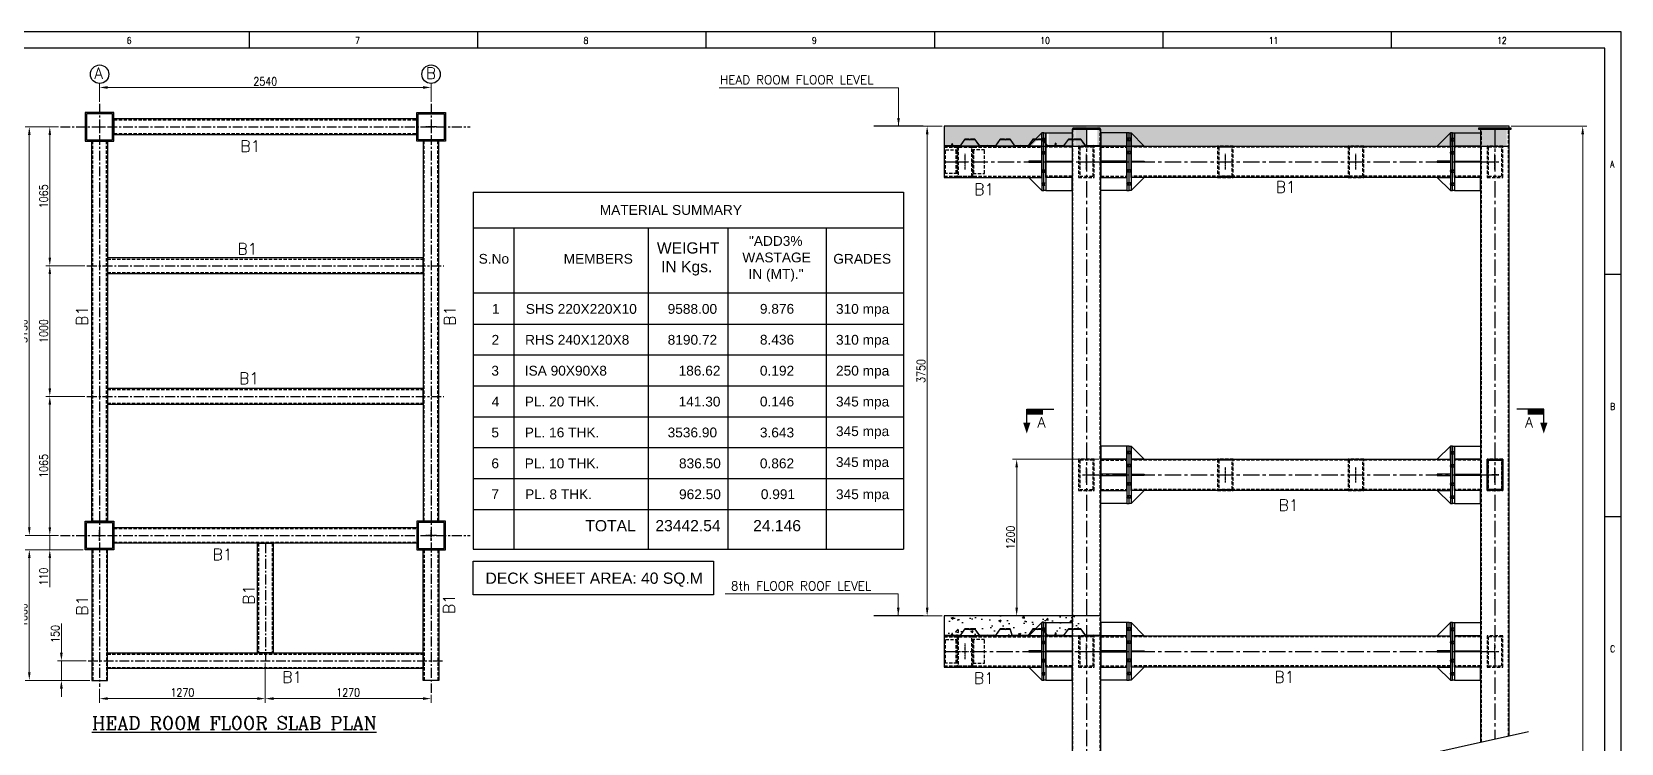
# Model space of a CAD drawing. Header units: millimetres. Extents: x 39911 to 73811, y -17730 to 21321.
# Drawn here: x 48758 to 60936, y -97 to 5351 of the extents above; entities that cross this region are included whole.
import ezdxf
from ezdxf.enums import TextEntityAlignment as Align

# ---------------------------------------------------------------- set-up
doc = ezdxf.new("R2010")
doc.units = ezdxf.units.MM
doc.linetypes.add('CENTER', pattern=[2, 1.25, -0.25, 0.25, -0.25])
doc.linetypes.add('HIDDEN', pattern=[0.375, 0.25, -0.125])
for name, color, linetype in [('BLUE', 5, 'Continuous'), ('CENTER.', 1, 'CENTER'), ('COL.', 6, 'Continuous'), ('DIM', 170, 'Continuous'), ('GT', 6, 'Continuous'), ('HIDDEN.', 161, 'HIDDEN'), ('text', 4, 'Continuous')]:
    doc.layers.add(name, color=color, linetype=linetype)
doc.styles.add('ROMANS', font='ROMANS.shx', dxfattribs={"width": 0.85})
doc.styles.add('ROMANT', font='romanc.shx')
doc.styles.add('RS', font='romans.shx')
doc.styles.get("Standard").update_dxf_attribs({"font": 'arial.ttf'})
doc.dimstyles.new('ISO-25', dxfattribs={"dimscale": 25, "dimtxt": 2.5, "dimasz": 2.5, "dimexe": 1.25, "dimexo": 0.625, "dimtad": 1, "dimdec": 0, "dimtxsty": 'ROMANS', "dimcen": 2.5, "dimclrd": 3, "dimclre": 3, "dimclrt": 256, "dimadec": 0, "dimazin": 0, "dimtfac": 1, "dimtdec": 0, "dimtmove": 0, "dimatfit": 3, "dimfxl": 1, "dimlwd": 5, "dimlwe": 5, "dimarcsym": 0})

# ---------------------------------------------------------------- blocks, each defined once
blk = doc.blocks.new('A1 SHEET')
at = {"color": 4}
for p, q in [((-420.5, 594), (-420.5, 589)), ((-350.5, 594), (-350.5, 589)), ((-280.5, 594), (-280.5, 589)), ((-210.5, 594), (-210.5, 589)), ((-140.5, 594), (-140.5, 589)), ((-70.5, 594), (-70.5, 589)), ((-5, 519.75), (0, 519.75)), ((-5, 445.5), (0, 445.5))]:
    blk.add_line(p, q, dxfattribs=at)
for points in [[(-841, 0), (0, 0), (0, 594), (-841, 594)], [(-836, 5), (-5, 5), (-5, 589), (-836, 589)]]:
    blk.add_lwpolyline(points, close=True, dxfattribs=at)
at = {"layer": 'text', "color": 6, "style": 'ROMANS', "width": 0.85}
for s, p in [('6', (-458.02, 590.34, -0.39)), ('7', (-388.02, 590.34, -0.39)), ('8', (-318.02, 590.34, -0.39)), ('9', (-248.02, 590.34, -0.39)), ('10', (-178.02, 590.34, -0.39)), ('11', (-108.02, 590.34, -0.39)), ('12', (-38.02, 590.34, -0.39)), ('A', (-3.4, 552.46)), ('B', (-3.4, 478.21)), ('C', (-3.4, 403.96))]:
    blk.add_text(s, height=2, dxfattribs=at).set_placement(p)
blk = doc.blocks.new('*D40')
at = {"color": 3, "lineweight": 5, "transparency": 16777216}
for p, q in [((49277, 4815), (49277, 4956)), ((49340, 4925), (51755, 4925)), ((51817, 4815), (51817, 4956))]:
    blk.add_line(p, q, dxfattribs=at)
at = {"color": 3, "transparency": 16777216}
for points in [[(49340, 4935), (49340, 4914), (49277, 4925)], [(51755, 4935), (51755, 4914), (51817, 4925)]]:
    blk.add_solid(points, dxfattribs=at)
at = {"layer": 'Defpoints', "color": 0, "transparency": 16777216}
for p in [(51817, 4925), (49277, 4799), (51817, 4799)]:
    blk.add_point(p, dxfattribs=at)
at = {"lineweight": -3, "transparency": 16777216, "insert": (50547, 4971), "char_height": 62.5, "attachment_point": 5, "style": 'ROMANS'}
blk.add_mtext('2540', dxfattribs=at)
blk = doc.blocks.new('*D38')
at = {"color": 3, "lineweight": 5, "transparency": 16777216}
for p, q in [((48962, 4624), (48708, 4624)), ((48739, 4561), (48739, 1556)), ((48962, 1494), (48708, 1494))]:
    blk.add_line(p, q, dxfattribs=at)
at = {"color": 3, "transparency": 16777216}
for points in [[(48729, 4561), (48749, 4561), (48739, 4624)], [(48729, 1556), (48749, 1556), (48739, 1494)]]:
    blk.add_solid(points, dxfattribs=at)
at = {"layer": 'Defpoints', "color": 0, "transparency": 16777216}
for p in [(48977, 4624), (48739, 1494), (48977, 1494)]:
    blk.add_point(p, dxfattribs=at)
at = {"lineweight": -3, "transparency": 16777216, "insert": (48692, 3059), "char_height": 62.5, "attachment_point": 5, "rotation": 90, "style": 'ROMANS'}
blk.add_mtext('3130', dxfattribs=at)
blk = doc.blocks.new('A$C804251d2')
at = {"layer": 'CENTER.'}
for p, q in [((-40.5, 0), (40.5, 0)), ((0, 40.5), (0, -40.5))]:
    blk.add_line(p, q, dxfattribs=at)
at = {"layer": 'COL.', "color": 3}
for points in [[(-110, -110), (110, -110), (110, 110), (-110, 110)], [(-100, -100), (100, -100), (100, 100), (-100, 100)]]:
    blk.add_lwpolyline(points, close=True, dxfattribs=at)
blk = doc.blocks.new('*D41')
at = {"color": 3, "lineweight": 5, "transparency": 16777216}
for p, q in [((49152, 1384), (48708, 1384)), ((48739, 1321), (48739, 446)), ((49202, 384), (48708, 384))]:
    blk.add_line(p, q, dxfattribs=at)
at = {"color": 3, "transparency": 16777216}
for points in [[(48729, 1321), (48749, 1321), (48739, 1384)], [(48729, 446), (48749, 446), (48739, 384)]]:
    blk.add_solid(points, dxfattribs=at)
at = {"layer": 'Defpoints', "color": 0, "transparency": 16777216}
for p in [(49167, 1384), (48739, 384), (49217, 384)]:
    blk.add_point(p, dxfattribs=at)
at = {"lineweight": -3, "transparency": 16777216, "insert": (48692, 884), "char_height": 62.5, "attachment_point": 5, "rotation": 90, "style": 'ROMANS'}
blk.add_mtext('1000', dxfattribs=at)
blk = doc.blocks.new('*D39')
at = {"color": 3, "lineweight": 5, "transparency": 16777216}
for p, q in [((48896, 1556), (48896, 1619)), ((48962, 1494), (48865, 1494)), ((48896, 1494), (48896, 1384)), ((49152, 1384), (48865, 1384)), ((48896, 1321), (48896, 1099))]:
    blk.add_line(p, q, dxfattribs=at)
at = {"color": 3, "transparency": 16777216}
for points in [[(48886, 1556), (48906, 1556), (48896, 1494)], [(48886, 1321), (48906, 1321), (48896, 1384)]]:
    blk.add_solid(points, dxfattribs=at)
at = {"layer": 'Defpoints', "color": 0, "transparency": 16777216}
for p in [(48977, 1494), (48896, 1384), (49167, 1384)]:
    blk.add_point(p, dxfattribs=at)
at = {"lineweight": -3, "transparency": 16777216, "insert": (48849, 1179), "char_height": 62.5, "attachment_point": 5, "rotation": 90, "style": 'ROMANS'}
blk.add_mtext('110', dxfattribs=at)
blk = doc.blocks.new('*D42')
at = {"color": 3, "lineweight": 5, "transparency": 16777216}
for p, q in [((48985, 596), (48985, 819)), ((49174, 534), (48954, 534)), ((48985, 384), (48985, 534)), ((49202, 384), (48954, 384)), ((48985, 321), (48985, 259))]:
    blk.add_line(p, q, dxfattribs=at)
at = {"color": 3, "transparency": 16777216}
for points in [[(48974, 596), (48995, 596), (48985, 534)], [(48974, 321), (48995, 321), (48985, 384)]]:
    blk.add_solid(points, dxfattribs=at)
at = {"layer": 'Defpoints', "color": 0, "transparency": 16777216}
for p in [(48985, 534), (49190, 534), (49217, 384)]:
    blk.add_point(p, dxfattribs=at)
at = {"lineweight": -3, "transparency": 16777216, "insert": (48938, 739), "char_height": 62.5, "attachment_point": 5, "rotation": 90, "style": 'ROMANS'}
blk.add_mtext('150', dxfattribs=at)
blk = doc.blocks.new('*D43')
at = {"color": 3, "lineweight": 5, "transparency": 16777216}
for p, q in [((49165, 2559), (48865, 2559)), ((48896, 1556), (48896, 2496)), ((48962, 1494), (48865, 1494))]:
    blk.add_line(p, q, dxfattribs=at)
at = {"color": 3, "transparency": 16777216}
for points in [[(48886, 2496), (48906, 2496), (48896, 2559)], [(48886, 1556), (48906, 1556), (48896, 1494)]]:
    blk.add_solid(points, dxfattribs=at)
at = {"layer": 'Defpoints', "color": 0, "transparency": 16777216}
for p in [(48896, 2559), (49181, 2559), (48977, 1494)]:
    blk.add_point(p, dxfattribs=at)
at = {"lineweight": -3, "transparency": 16777216, "insert": (48849, 2026), "char_height": 62.5, "attachment_point": 5, "rotation": 90, "style": 'ROMANS'}
blk.add_mtext('1065', dxfattribs=at)
blk = doc.blocks.new('*D44')
at = {"color": 3, "lineweight": 5, "transparency": 16777216}
for p, q in [((49165, 3559), (48865, 3559)), ((48896, 2621), (48896, 3496)), ((49165, 2559), (48865, 2559))]:
    blk.add_line(p, q, dxfattribs=at)
at = {"color": 3, "transparency": 16777216}
for points in [[(48886, 3496), (48906, 3496), (48896, 3559)], [(48886, 2621), (48906, 2621), (48896, 2559)]]:
    blk.add_solid(points, dxfattribs=at)
at = {"layer": 'Defpoints', "color": 0, "transparency": 16777216}
for p in [(48896, 3559), (49181, 3559), (49181, 2559)]:
    blk.add_point(p, dxfattribs=at)
at = {"lineweight": -3, "transparency": 16777216, "insert": (48849, 3059), "char_height": 62.5, "attachment_point": 5, "rotation": 90, "style": 'ROMANS'}
blk.add_mtext('1000', dxfattribs=at)
blk = doc.blocks.new('*D45')
at = {"color": 3, "lineweight": 5, "transparency": 16777216}
for p, q in [((48962, 4624), (48865, 4624)), ((48896, 3621), (48896, 4561)), ((49165, 3559), (48865, 3559))]:
    blk.add_line(p, q, dxfattribs=at)
at = {"color": 3, "transparency": 16777216}
for points in [[(48886, 4561), (48906, 4561), (48896, 4624)], [(48886, 3621), (48906, 3621), (48896, 3559)]]:
    blk.add_solid(points, dxfattribs=at)
at = {"layer": 'Defpoints', "color": 0, "transparency": 16777216}
for p in [(48896, 4624), (48977, 4624), (49181, 3559)]:
    blk.add_point(p, dxfattribs=at)
at = {"lineweight": -3, "transparency": 16777216, "insert": (48849, 4091), "char_height": 62.5, "attachment_point": 5, "rotation": 90, "style": 'ROMANS'}
blk.add_mtext('1065', dxfattribs=at)
blk = doc.blocks.new('A$C24366aa3')
for points in [[(-332, 120), (-232, 120), (-232, 220), (-332, 120)], [(-232, -220), (-216, -220), (-216, 220), (-232, 220)], [(-200, -220), (-216, -220), (-216, 220), (-200, 220)], [(0, 120), (-200, 120), (-200, 220), (0, 220)], [(-332, -4), (-232, -4), (-232, 4), (-332, 4)], [(0, -4), (-200, -4), (-200, 4), (0, 4)], [(-332, -120), (-232, -120), (-232, -220), (-332, -120)], [(0, -120), (-200, -120), (-200, -220), (0, -220)]]:
    blk.add_lwpolyline(points, close=True)
at = {"color": 6}
blk.add_lwpolyline([(0, -120), (-200, -120), (-200, 120), (0, 120)], close=True, dxfattribs=at)
at = {"layer": 'CENTER.'}
for p, q in [((-237, 170), (-195, 170)), ((-237, 70), (-195, 70)), ((-237, -70), (-195, -70)), ((-237, -170), (-195, -170))]:
    blk.add_line(p, q, dxfattribs=at)
at = {"layer": 'HIDDEN.'}
for p, q in [((-232, 179), (-200, 179)), ((-232, 161), (-200, 161)), ((-232, 79), (-200, 79)), ((-232, 61), (-200, 61)), ((-232, -61), (-200, -61)), ((-232, -79), (-200, -79)), ((-232, -161), (-200, -161)), ((-232, -179), (-200, -179))]:
    blk.add_line(p, q, dxfattribs=at)
at = {"layer": 'HIDDEN.', "color": 6, "ltscale": 100}
for p, q in [((0, 112), (-200, 112)), ((0, -112), (-200, -112))]:
    blk.add_line(p, q, dxfattribs=at)
blk = doc.blocks.new('*D51')
at = {"color": 3, "lineweight": 5, "transparency": 16777216}
for p, q in [((55733, 4628), (55587, 4628)), ((55618, 941), (55618, 4566)), ((55733, 878), (55587, 878))]:
    blk.add_line(p, q, dxfattribs=at)
at = {"color": 3, "transparency": 16777216}
for points in [[(55608, 4566), (55629, 4566), (55618, 4628)], [(55608, 941), (55629, 941), (55618, 878)]]:
    blk.add_solid(points, dxfattribs=at)
at = {"layer": 'Defpoints', "color": 0, "transparency": 16777216}
for p in [(55618, 4628), (55749, 4628), (55749, 878)]:
    blk.add_point(p, dxfattribs=at)
at = {"lineweight": -3, "transparency": 16777216, "insert": (55571, 2753), "char_height": 62.5, "attachment_point": 5, "rotation": 90, "style": 'ROMANS'}
blk.add_mtext('3750', dxfattribs=at)
blk = doc.blocks.new('*D53')
at = {"color": 3, "lineweight": 5, "transparency": 16777216}
for p, q in [((60094, 4628), (60672, 4628)), ((60641, -5915), (60641, 4566)), ((60537, -5978), (60672, -5978))]:
    blk.add_line(p, q, dxfattribs=at)
at = {"color": 3, "transparency": 16777216}
for points in [[(60630, 4566), (60651, 4566), (60641, 4628)], [(60630, -5915), (60651, -5915), (60641, -5978)]]:
    blk.add_solid(points, dxfattribs=at)
at = {"layer": 'Defpoints', "color": 0, "transparency": 16777216}
for p in [(60079, 4628), (60641, 4628), (60521, -5978)]:
    blk.add_point(p, dxfattribs=at)
at = {"lineweight": -3, "transparency": 16777216, "insert": (60594, -675), "char_height": 62.5, "attachment_point": 5, "rotation": 90, "style": 'ROMANS'}
blk.add_mtext('37500', dxfattribs=at)
blk = doc.blocks.new('*D55')
at = {"color": 3, "lineweight": 5, "transparency": 16777216}
for p, q in [((56933, 2078), (56273, 2078)), ((56304, 941), (56304, 2016)), ((56713, 878), (56273, 878))]:
    blk.add_line(p, q, dxfattribs=at)
at = {"color": 3, "transparency": 16777216}
for points in [[(56294, 2016), (56314, 2016), (56304, 2078)], [(56294, 941), (56314, 941), (56304, 878)]]:
    blk.add_solid(points, dxfattribs=at)
at = {"layer": 'Defpoints', "color": 0, "transparency": 16777216}
for p in [(56304, 2078), (56949, 2078), (56729, 878)]:
    blk.add_point(p, dxfattribs=at)
at = {"lineweight": -3, "transparency": 16777216, "insert": (56257, 1478), "char_height": 62.5, "attachment_point": 5, "rotation": 90, "style": 'ROMANS'}
blk.add_mtext('1200', dxfattribs=at)
blk = doc.blocks.new('SEC2')
at = {"color": 3}
blk.add_lwpolyline([(123, 0), (0, 0), (0, 245)], dxfattribs=at)
at = {"color": 3, "const_width": 49}
blk.add_lwpolyline([(25, 0), (25, 147)], dxfattribs=at)
at = {"color": 3}
blk.add_lwpolyline([(221, 0, 0, 66.2, 0), (123, 0, 66.2, 66.2, 0)], format="xyseb", dxfattribs=at)
blk = doc.blocks.new('*D126')
at = {"color": 3, "lineweight": 5, "transparency": 16777216}
for p, q in [((50547, 518), (50547, 213)), ((49277, 319), (49277, 213)), ((49340, 244), (50485, 244))]:
    blk.add_line(p, q, dxfattribs=at)
at = {"color": 3, "transparency": 16777216}
for points in [[(49340, 255), (49340, 234), (49277, 244)], [(50485, 255), (50485, 234), (50547, 244)]]:
    blk.add_solid(points, dxfattribs=at)
at = {"layer": 'Defpoints', "color": 0, "transparency": 16777216}
for p in [(50547, 534), (49277, 334), (50547, 244)]:
    blk.add_point(p, dxfattribs=at)
at = {"lineweight": -3, "transparency": 16777216, "insert": (49912, 291), "char_height": 62.5, "attachment_point": 5, "style": 'ROMANS'}
blk.add_mtext('1270', dxfattribs=at)
blk = doc.blocks.new('*D127')
at = {"color": 3, "lineweight": 5, "transparency": 16777216}
for p, q in [((50547, 518), (50547, 213)), ((50610, 244), (51755, 244)), ((51817, 272), (51817, 213))]:
    blk.add_line(p, q, dxfattribs=at)
at = {"color": 3, "transparency": 16777216}
for points in [[(50610, 255), (50610, 234), (50547, 244)], [(51755, 255), (51755, 234), (51817, 244)]]:
    blk.add_solid(points, dxfattribs=at)
at = {"layer": 'Defpoints', "color": 0, "transparency": 16777216}
for p in [(50547, 534), (51817, 287), (51817, 244)]:
    blk.add_point(p, dxfattribs=at)
at = {"lineweight": -3, "transparency": 16777216, "insert": (51182, 291), "char_height": 62.5, "attachment_point": 5, "style": 'ROMANS'}
blk.add_mtext('1270', dxfattribs=at)
blk = doc.blocks.new('A$C3463de41')
at = {"color": 6}
for points in [[(-60, -120), (60, -120), (60, 120), (-60, 120)], [(-52, -112), (52, -112), (52, 112), (-52, 112)]]:
    blk.add_lwpolyline(points, close=True, dxfattribs=at)
at = {"layer": 'CENTER.'}
for p, q in [((-30, 0), (30, 0)), ((0, -60), (0, 60))]:
    blk.add_line(p, q, dxfattribs=at)
blk = doc.blocks.new('A$C0c218ff6')
at = {"layer": 'CENTER.'}
for p, q in [((-30, 0), (30, 0)), ((0, -60), (0, 60))]:
    blk.add_line(p, q, dxfattribs=at)
at = {"layer": 'HIDDEN.', "color": 6, "ltscale": 100}
for points in [[(-60, -120), (60, -120), (60, 120), (-60, 120)], [(-52, -112), (52, -112), (52, 112), (-52, 112)]]:
    blk.add_lwpolyline(points, close=True, dxfattribs=at)

msp = doc.modelspace()

# ---------------------------------------------------------------- hatches: boundary and pattern name
at = {"lineweight": -3}
h = msp.add_hatch(dxfattribs=at)
h.set_pattern_fill('AR-CONC', color=251)
h.set_pattern_definition([(50, (-6723.62, 4491.6), (182.18467, -15.9391), [19.05, -209.55]), (355, (-6723.62, 4491.6), (-35.2434, 191.05685), [15.24, -167.6406]), (100.45144, (-6708.44, 4490.27), (146.94125, 175.11775), [16.19, -178.09024]), (46.1842, (-6723.62, 4542.4), (271.07904, -42.0423), [28.575, -314.325]), (96.63556, (-6701.03, 4538.9), (237.4041, 247.4261), [24.285, -267.1356]), (351.18415, (-6723.62, 4542.4), (237.4041, 247.4261), [22.86, -251.4597]), (21, (-6698.22, 4529.7), (151.6144, -102.2652), [19.05, -209.55]), (326, (-6698.22, 4529.7), (61.80203, 184.18797), [15.24, -167.64]), (71.45144, (-6685.59, 4521.18), (213.4164, 81.92277), [16.19, -178.08994]), (37.5, (-6723.624, 4491.6), (3.088603, 84.55504), [0, -165.608, 0, -170.18, 0, -168.275]), (7.5, (-6723.62, 4491.6), (66.81966, 100.18057), [0, -97.028, 0, -161.798, 0, -64.135]), (327.5, (-6780.266, 4491.6), (135.590595, -5.728744), [0, -63.5, 0, -198.12, 0, -262.89]), (317.5, (-6805.67, 4491.6), (148.12918, 25.4265), [0, -82.55, 0, -131.572, 0, -186.69])])
h.paths.add_polyline_path([(56748.7, 4628.1), (55748.7, 4628.1), (55748.7, 4476.1), (56416.7, 4476.1), (56516.7, 4576.1), (56532.7, 4576.1), (56548.7, 4576.1), (56748.7, 4576.1)])
h.paths.add_polyline_path([(56748.7, 4576.1), (56548.7, 4576.1), (56548.7, 4476.1), (56748.7, 4476.1)], flags=17)
h.paths.add_polyline_path([(60058.7, 4628.1), (56754.7, 4628.1), (56754.7, 4476.1), (60058.7, 4476.1)])
h.paths.add_polyline_path([(56922.7, 4628.1), (56838.7, 4628.1), (56838.7, 4476.9), (56887.9, 4476.9), (56893.2, 4480.8), (56898.5, 4476.9), (56922.7, 4476.9)], flags=16)
h = msp.add_hatch(dxfattribs=at)
h.set_pattern_fill('AR-CONC', color=251)
h.set_pattern_definition([(50, (-6723.62, 741.6), (182.18467, -15.9391), [19.05, -209.55]), (355, (-6723.62, 741.6), (-35.2434, 191.05685), [15.24, -167.6406]), (100.45144, (-6708.44, 740.27), (146.94125, 175.11775), [16.19, -178.09024]), (46.1842, (-6723.62, 792.4), (271.07904, -42.0423), [28.575, -314.325]), (96.63556, (-6701.03, 788.9), (237.4041, 247.4261), [24.285, -267.1356]), (351.18415, (-6723.62, 792.4), (237.4041, 247.4261), [22.86, -251.4597]), (21, (-6698.22, 779.7), (151.6144, -102.2652), [19.05, -209.55]), (326, (-6698.22, 779.7), (61.80203, 184.18797), [15.24, -167.64]), (71.45144, (-6685.59, 771.18), (213.4164, 81.92277), [16.19, -178.08994]), (37.5, (-6723.624, 741.6), (3.0886, 84.55504), [0, -165.608, 0, -170.18, 0, -168.275]), (7.5, (-6723.62, 741.6), (66.81966, 100.18057), [0, -97.028, 0, -161.798, 0, -64.135]), (327.5, (-6780.266, 741.6), (135.590595, -5.728744), [0, -63.5, 0, -198.12, 0, -262.89]), (317.5, (-6805.67, 741.6), (148.12918, 25.4265), [0, -82.55, 0, -131.572, 0, -186.69])])
h.paths.add_polyline_path([(56748.7, 878.1), (55748.7, 878.1), (55748.7, 726.1), (56416.7, 726.1), (56516.7, 826.1), (56532.7, 826.1), (56548.7, 826.1), (56748.7, 826.1)])
h.paths.add_polyline_path([(56748.7, 826.1), (56548.7, 826.1), (56548.7, 726.1), (56748.7, 726.1)], flags=17)
h.paths.add_polyline_path([(56928.7, 878.1), (56754.7, 878.1), (56754.7, 726.1), (56928.7, 726.1)])
h.paths.add_polyline_path([(56922.7, 878.1), (56838.7, 878.1), (56838.7, 726.9), (56887.9, 726.9), (56893.2, 730.8), (56898.5, 726.9), (56922.7, 726.9)], flags=16)

# ---------------------------------------------------------------- linework, layer by layer
at = {"color": 251, "lineweight": -3}
for p, q in [((55586.9, 4628.1), (55210.5, 4628.1)), ((55586.9, 878.1), (55210.5, 878.1))]:
    msp.add_line(p, q, dxfattribs=at)
at = {"lineweight": -3}
for p, q in [((52138.8, 4123.2), (55437.2, 4123.2)), ((52138.8, 4123.2), (52138.8, 1389.6)), ((55437.2, 4123.2), (55437.2, 3849.6)), ((52138.8, 3849.6), (55437.2, 3849.6)), ((52451.5, 3849.6), (52451.5, 1389.6)), ((53479.9, 3849.6), (53479.9, 1389.6)), ((54091.9, 3849.6), (54091.9, 1389.6)), ((54843.4, 3849.6), (54843.4, 1389.6)), ((55437.2, 3849.6), (55437.2, 1389.6)), ((52138.8, 3352.6), (55437.2, 3352.6)), ((52138.8, 3112.4), (55437.2, 3112.4)), ((52138.8, 2875.9), (55437.2, 2875.9)), ((52138.8, 2639.3), (55437.2, 2639.3)), ((52138.8, 2402.8), (55437.2, 2402.8)), ((52138.8, 2166.2), (55437.2, 2166.2)), ((52138.8, 1929.6), (55437.2, 1929.6)), ((52138.8, 1693.1), (55437.2, 1693.1)), ((52138.8, 1389.6), (55437.2, 1389.6)), ((56580.7, -814.3), (60226.7, -8.4))]:
    msp.add_line(p, q, dxfattribs=at)
at = {"color": 6, "lineweight": -3}
for points in [[(49387.4, 4563.9), (51707.4, 4563.9), (51707.4, 4683.9), (49387.4, 4683.9)], [(49217.4, 1603.9), (49217.4, 4513.9), (49337.4, 4513.9), (49337.4, 1603.9)], [(51877.4, 1603.9), (51877.4, 4513.9), (51757.4, 4513.9), (51757.4, 1603.9)], [(55748.7, 4236.1), (56496.7, 4236.1), (56496.7, 4476.1), (55748.7, 4476.1)], [(59626.7, 4236.1), (57180.7, 4236.1), (57180.7, 4476.1), (59626.7, 4476.1)], [(49337.4, 3498.9), (51757.4, 3498.9), (51757.4, 3618.9), (49337.4, 3618.9)], [(49337.4, 2498.9), (51757.4, 2498.9), (51757.4, 2618.9), (49337.4, 2618.9)], [(59626.7, 1838.1), (57180.7, 1838.1), (57180.7, 2078.1), (59626.7, 2078.1)], [(49387.4, 1553.9), (51707.4, 1553.9), (51707.4, 1433.9), (49387.4, 1433.9)], [(49217.4, 1383.9), (49217.4, 383.9), (49337.4, 383.9), (49337.4, 1383.9)], [(50607.4, 1433.9), (50607.4, 593.9), (50487.4, 593.9), (50487.4, 1433.9)], [(51877.4, 1383.9), (51877.4, 383.9), (51757.4, 383.9), (51757.4, 1383.9)], [(55748.7, 486.1), (56496.7, 486.1), (56496.7, 726.1), (55748.7, 726.1)], [(59626.7, 486.1), (57180.7, 486.1), (57180.7, 726.1), (59626.7, 726.1)], [(49337.4, 593.9), (51757.4, 593.9), (51757.4, 473.9), (49337.4, 473.9)]]:
    msp.add_lwpolyline(points, close=True, dxfattribs=at)
at = {"color": 251, "lineweight": -3}
for points in [[(55748.7, 4476.1), (60078.7, 4476.1), (60078.7, 4628.1), (55748.7, 4628.1)], [(55748.7, 726.1), (56948.7, 726.1), (56948.7, 878.1), (55748.7, 878.1)]]:
    msp.add_lwpolyline(points, close=True, dxfattribs=at)
at = {"lineweight": -3}
for points in [[(56948.7, 4476.9), (56898.5, 4476.9), (56893.2, 4480.8), (56887.9, 4476.9), (56833.2, 4476.9, -0.2418346), (56831.6, 4477.7), (56795.5, 4528.1), (56742.5, 4528.1), (56737.7, 4524.6), (56733, 4528.1), (56700, 4528.1), (56663.3, 4476.9), (56607.5, 4476.9), (56604.2, 4496.5, 0.7807939), (56600.3, 4496.5), (56596.9, 4476.9), (56541.2, 4476.9), (56504.5, 4528.1), (56471.5, 4528.1), (56466.7, 4524.6), (56462, 4528.1), (56429, 4528.1), (56392.9, 4477.7, -0.2418346), (56391.3, 4476.9), (56336.5, 4476.9), (56331.2, 4480.8), (56325.9, 4476.9), (56290.2, 4476.9), (56253.5, 4528.1), (56220.5, 4528.1), (56215.7, 4524.6), (56211, 4528.1), (56178, 4528.1), (56141.3, 4476.9), (56085.5, 4476.9), (56080.2, 4480.8), (56074.9, 4476.9), (56020.7, 4476.9, -0.2418346), (56019.1, 4477.7), (55983, 4528.1), (55950, 4528.1), (55945.2, 4524.6), (55940.5, 4528.1), (55907.5, 4528.1), (55870.8, 4476.9), (55815, 4476.9), (55811.7, 4492.6, 0.7382791), (55807.8, 4492.6), (55804.4, 4476.9), (55748.7, 4476.9), (55748.7, 4476.1), (55805.1, 4476.1), (55808.6, 4492.4, -0.718774), (55810.9, 4492.4), (55814.4, 4476.1), (55871.2, 4476.1), (55907.9, 4527.3), (55940.2, 4527.3), (55945.2, 4523.6), (55950.3, 4527.3), (55982.6, 4527.3), (56018.5, 4477.2, 0.2418346), (56020.7, 4476.1), (56075.2, 4476.1), (56080.2, 4479.8), (56085.3, 4476.1), (56141.7, 4476.1), (56178.4, 4527.3), (56210.7, 4527.3), (56215.7, 4523.6), (56220.8, 4527.3), (56253.1, 4527.3), (56289.8, 4476.1), (56326.2, 4476.1), (56331.2, 4479.8), (56336.3, 4476.1), (56391.3, 4476.1, 0.2418346), (56393.5, 4477.2), (56429.4, 4527.3), (56461.7, 4527.3), (56466.7, 4523.6), (56471.8, 4527.3), (56504.1, 4527.3), (56540.8, 4476.1), (56597.6, 4476.1), (56601.1, 4496.4, -0.7631486), (56603.4, 4496.4), (56606.9, 4476.1), (56663.7, 4476.1), (56700.4, 4527.3), (56732.7, 4527.3), (56737.7, 4523.6), (56742.8, 4527.3), (56795.1, 4527.3), (56831, 4477.2, 0.2418346), (56833.2, 4476.1), (56888.2, 4476.1), (56893.2, 4479.8), (56898.3, 4476.1), (56948.7, 4476.1)], [(56948.7, 726.9), (56898.5, 726.9), (56893.2, 730.8), (56887.9, 726.9), (56833.2, 726.9, -0.2418346), (56831.6, 727.7), (56795.5, 778.1), (56742.5, 778.1), (56737.7, 774.6), (56733, 778.1), (56700, 778.1), (56663.3, 726.9), (56607.5, 726.9), (56604.2, 746.5, 0.7807939), (56600.3, 746.5), (56596.9, 726.9), (56541.2, 726.9), (56504.5, 778.1), (56471.5, 778.1), (56466.7, 774.6), (56462, 778.1), (56429, 778.1), (56392.9, 727.7, -0.2418346), (56391.3, 726.9), (56336.5, 726.9), (56331.2, 730.8), (56325.9, 726.9), (56270.2, 726.9), (56253.5, 778.1), (56220.5, 778.1), (56215.7, 774.6), (56211, 778.1), (56178, 778.1), (56141.3, 726.9), (56085.5, 726.9), (56080.2, 730.8), (56074.9, 726.9), (56020.7, 726.9, -0.2418346), (56019.1, 727.7), (55983, 778.1), (55950, 778.1), (55945.2, 774.6), (55940.5, 778.1), (55907.5, 778.1), (55870.8, 726.9), (55815, 726.9), (55811.7, 742.6, 0.7382791), (55807.8, 742.6), (55804.4, 726.9), (55748.7, 726.9), (55748.7, 726.1), (55805.1, 726.1), (55808.6, 742.4, -0.718774), (55810.9, 742.4), (55814.4, 726.1), (55871.2, 726.1), (55907.9, 777.3), (55940.2, 777.3), (55945.2, 773.6), (55950.3, 777.3), (55982.6, 777.3), (56018.5, 727.2, 0.2418346), (56020.7, 726.1), (56075.2, 726.1), (56080.2, 729.8), (56085.3, 726.1), (56141.7, 726.1), (56178.4, 777.3), (56210.7, 777.3), (56215.7, 773.6), (56220.8, 777.3), (56253.1, 777.3), (56269.8, 726.1), (56326.2, 726.1), (56331.2, 729.8), (56336.3, 726.1), (56391.3, 726.1, 0.2418346), (56393.5, 727.2), (56429.4, 777.3), (56461.7, 777.3), (56466.7, 773.6), (56471.8, 777.3), (56504.1, 777.3), (56540.8, 726.1), (56597.6, 726.1), (56601.1, 746.4, -0.7631486), (56603.4, 746.4), (56606.9, 726.1), (56663.7, 726.1), (56700.4, 777.3), (56732.7, 777.3), (56737.7, 773.6), (56742.8, 777.3), (56795.1, 777.3), (56831, 727.2, 0.2418346), (56833.2, 726.1), (56888.2, 726.1), (56893.2, 729.8), (56898.3, 726.1), (56948.7, 726.1)]]:
    msp.add_lwpolyline(points, format="xyb", dxfattribs=at)
at = {"color": 3, "lineweight": -3}
for points in [[(56948.7, -733), (56948.7, 4606.1), (56728.7, 4606.1), (56728.7, -781.6)], [(60078.7, -41.1), (60078.7, 4606.1), (59858.7, 4606.1), (59858.7, -89.7)]]:
    msp.add_lwpolyline(points, dxfattribs=at)
at = {"lineweight": -3}
for points in [[(56733.7, 4606.1), (56943.7, 4606.1), (56943.7, 4614.1), (56733.7, 4614.1)], [(59843.7, 4606.1), (60093.7, 4606.1), (60093.7, 4614.1), (59843.7, 4614.1)], [(52140, 1296.8), (53980.3, 1296.8), (53980.3, 1040), (52140, 1040)]]:
    msp.add_lwpolyline(points, close=True, dxfattribs=at)
at = {"color": 6, "lineweight": -3}
for centre in [(49277.4, 5026.2), (51817.4, 5026.2)]:
    msp.add_circle(centre, 70.5, dxfattribs=at)
at = {"layer": 'CENTER.', "lineweight": -3, "ltscale": 60}
for p, q in [((49277.4, 4799.3), (49277.4, 334.4)), ((51817.4, 4799.3), (51817.4, 287.3)), ((48977.4, 4623.9), (52117.4, 4623.9)), ((49180.7, 3558.9), (51914.1, 3558.9)), ((49180.7, 2558.9), (51914.1, 2558.9)), ((48977.4, 1493.9), (52117.4, 1493.9)), ((50547.4, 1433.9), (50547.4, 533.9)), ((49190, 533.9), (51914.2, 533.9))]:
    msp.add_line(p, q, dxfattribs=at)
at = {"layer": 'CENTER.', "lineweight": -3, "ltscale": 100}
for p, q in [((56838.7, 4606.1), (56838.7, -757.3)), ((59968.7, 4606.1), (59968.7, -65.4)), ((55758.7, 4356.1), (56838.7, 4356.1)), ((56838.7, 4356.1), (59968.7, 4356.1)), ((56838.7, 1958.1), (59968.7, 1958.1)), ((55748.7, 606.1), (56838.7, 606.1)), ((56838.7, 606.1), (59968.7, 606.1))]:
    msp.add_line(p, q, dxfattribs=at)
at = {"layer": 'HIDDEN.', "color": 6, "lineweight": -3, "ltscale": 100}
for p, q in [((49387.4, 4675.9), (51707.4, 4675.9)), ((49225.4, 1603.9), (49225.4, 4513.9)), ((49329.4, 1603.9), (49329.4, 4513.9)), ((49387.4, 4571.9), (51707.4, 4571.9)), ((51765.4, 1603.9), (51765.4, 4513.9)), ((51869.4, 1603.9), (51869.4, 4513.9)), ((55748.7, 4468.1), (56496.7, 4468.1)), ((59626.7, 4468.1), (57180.7, 4468.1)), ((55748.7, 4244.1), (56496.7, 4244.1)), ((59626.7, 4244.1), (57180.7, 4244.1)), ((49337.4, 3610.9), (51757.4, 3610.9)), ((49337.4, 3506.9), (51757.4, 3506.9)), ((49337.4, 2610.9), (51757.4, 2610.9)), ((49337.4, 2506.9), (51757.4, 2506.9)), ((59626.7, 2070.1), (57180.7, 2070.1)), ((59626.7, 1846.1), (57180.7, 1846.1)), ((49387.4, 1545.9), (51707.4, 1545.9)), ((49225.4, 1383.9), (49225.4, 383.9)), ((49329.4, 1383.9), (49329.4, 383.9)), ((49387.4, 1441.9), (51707.4, 1441.9)), ((50495.4, 1433.9), (50495.4, 593.9)), ((50599.4, 1433.9), (50599.4, 593.9)), ((51765.4, 1383.9), (51765.4, 383.9)), ((51869.4, 1383.9), (51869.4, 383.9)), ((55748.7, 718.1), (56496.7, 718.1)), ((59626.7, 718.1), (57180.7, 718.1)), ((49337.4, 585.9), (51757.4, 585.9)), ((55748.7, 494.1), (56496.7, 494.1)), ((59626.7, 494.1), (57180.7, 494.1)), ((49337.4, 481.9), (51757.4, 481.9))]:
    msp.add_line(p, q, dxfattribs=at)
at = {"layer": 'HIDDEN.', "color": 3, "lineweight": -3, "ltscale": 100}
for p, q in [((56734.7, -780.3), (56734.7, 4606.1)), ((56942.7, -734.3), (56942.7, 4606.1)), ((59864.7, -88.4), (59864.7, 4606.1)), ((60072.7, -42.4), (60072.7, 4606.1))]:
    msp.add_line(p, q, dxfattribs=at)
at = {"layer": 'HIDDEN.', "lineweight": -3, "ltscale": 100}
for p, q in [((55840.7, 4266.1), (55840.7, 4446.1)), ((55976.7, 4266.1), (55976.7, 4446.1)), ((55840.7, 516.1), (55840.7, 696.1)), ((55976.7, 516.1), (55976.7, 696.1))]:
    msp.add_line(p, q, dxfattribs=at)
for points in [[(55848.7, 4266.1), (55758.7, 4266.1), (55758.7, 4446.1), (55848.7, 4446.1)], [(55968.7, 4266.1), (56058.7, 4266.1), (56058.7, 4446.1), (55968.7, 4446.1)], [(55848.7, 516.1), (55758.7, 516.1), (55758.7, 696.1), (55848.7, 696.1)], [(55968.7, 516.1), (56058.7, 516.1), (56058.7, 696.1), (55968.7, 696.1)]]:
    msp.add_lwpolyline(points, close=True, dxfattribs=at)

# ---------------------------------------------------------------- block references
at = {"lineweight": -3, "xscale": 25, "yscale": 25, "zscale": 25}
msp.add_blockref('A1 SHEET', (60935.9, -9499.1), dxfattribs=at)
at = {"lineweight": -3}
for name, p in [('A$C804251d2', (49277.4, 4623.9)), ('A$C24366aa3', (56728.7, 4356.1)), ('A$C24366aa3', (59858.7, 4356.1)), ('A$C0c218ff6', (55908.7, 4356.1)), ('A$C0c218ff6', (56838.7, 4356.1)), ('A$C0c218ff6', (57903.7, 4356.1)), ('A$C0c218ff6', (58903.7, 4356.1)), ('A$C0c218ff6', (59968.7, 4356.1)), ('A$C0c218ff6', (56838.7, 1958.1)), ('A$C0c218ff6', (57903.7, 1958.1)), ('A$C0c218ff6', (58903.7, 1958.1)), ('A$C24366aa3', (59858.7, 1958.1)), ('A$C0c218ff6', (59968.7, 1958.1)), ('A$C24366aa3', (56728.7, 606.1)), ('A$C24366aa3', (59858.7, 606.1)), ('A$C0c218ff6', (55908.7, 606.1)), ('A$C0c218ff6', (56838.7, 606.1)), ('A$C0c218ff6', (59968.7, 606.1))]:
    msp.add_blockref(name, p, dxfattribs=at)
at = {"lineweight": -3, "xscale": -1}
for name, p in [('A$C804251d2', (51817.4, 4623.9)), ('A$C24366aa3', (56948.7, 4356.1)), ('A$C24366aa3', (56948.7, 1958.1)), ('A$C3463de41', (59968.7, 1958.1)), ('A$C24366aa3', (56948.7, 606.1))]:
    msp.add_blockref(name, p, dxfattribs=at)
at = {"lineweight": -3, "xscale": -1, "rotation": 180}
msp.add_blockref('A$C804251d2', (49277.4, 1493.9), dxfattribs=at)
at = {"lineweight": -3, "rotation": 180}
msp.add_blockref('A$C804251d2', (51817.4, 1493.9), dxfattribs=at)
at = {"layer": 'BLUE', "lineweight": -3, "yscale": 0.8444028269520065, "zscale": 0.8444028269520065}
for p, xscale, rotation in [((56381.3, 2461.4), 0.8444028269520065, 270.0000000000001), ((60342.9, 2461.4), -0.8444028269520065, 89.99999999999993)]:
    msp.add_blockref('SEC2', p, dxfattribs=dict(at, xscale=xscale, rotation=rotation))

# ---------------------------------------------------------------- texts
at = {"color": 3, "lineweight": -3}
for s, height, p in [('MATERIAL SUMMARY', 75.058, (53109.9, 3948.9)), ('"ADD3%%%', 75.06, (54253, 3711.6)), ('WEIGHT', 85.78, (53547.3, 3652.8)), ('WASTAGE', 75.06, (54202.1, 3585.2)), ('S.No', 75.06, (52182, 3574.9)), ('MEMBERS', 75.06, (52833.1, 3574.9)), ('IN Kgs.', 85.78, (53579.5, 3509.9)), ('IN (MT)."', 75.06, (54249.6, 3458.9)), ('GRADES', 75.06, (54899.3, 3574.9)), ('1', 75.1, (52283.4, 3191.2)), ('SHS 220X220X10', 75.058, (52542.7, 3191.2)), ('9.876', 75.06, (54336.7, 3191.8)), ('310 mpa', 75.06, (54919.5, 3191.2)), ('2', 75.1, (52280.7, 2954.6)), ('RHS 240X120X8', 75.058, (52537.6, 2954.6)), ('8.436', 75.06, (54336.7, 2955.3)), ('310 mpa', 75.06, (54919.5, 2954.6)), ('3', 75.1, (52279.4, 2718.1)), ('ISA 90X90X8', 75.058, (52535.1, 2718.1)), ('0.192', 75.06, (54336.7, 2718)), ('250 mpa', 75.06, (54919.9, 2718.1)), ('PL. 20 THK.', 75.058, (52535.2, 2481.5)), ('0.146', 75.06, (54336.7, 2482)), ('345 mpa', 75.06, (54919.5, 2481.5)), ('4', 75.1, (52281.4, 2481.5)), ('5', 75.1, (52279.4, 2244.9)), ('PL. 16 THK.', 75.058, (52535.2, 2244.9)), ('3.643', 75.06, (54336.6, 2244.8)), ('345 mpa', 75.06, (54919.5, 2254.6)), ('6', 75.1, (52279.4, 2008.4)), ('PL. 10 THK.', 75.058, (52534.7, 2008.4)), ('0.862', 75.06, (54336.5, 2008.4)), ('345 mpa', 75.06, (54919, 2018.1)), ('7', 75.1, (52279.4, 1771.8)), ('PL. 8 THK.', 75.06, (52537.8, 1771.8)), ('0.991', 75.06, (54343.9, 1772.3)), ('345 mpa', 75.06, (54919.5, 1771.8)), ('TOTAL', 85.78, (52999.2, 1525.4)), ('23442.54', 85.78, (53535.9, 1526)), ('24.146', 85.78, (54285, 1526)), ('DECK SHEET AREA: 40 SQ.M', 85.78, (52234.5, 1123.7))]:
    msp.add_text(s, height=height, dxfattribs=at).set_placement(p)
for s, p in [('9588.00', (54008.7, 3228.7)), ('8190.72', (54009, 2992.1)), ('186.62', (54034.3, 2755.6)), ('141.30', (54034.3, 2519)), ('3536.90', (54008.6, 2282.5)), ('836.50', (54037.3, 2045.9)), ('962.50', (54037.8, 1809.3))]:
    msp.add_text(s, height=75.06, dxfattribs=at).set_placement(p, align=Align.MIDDLE_RIGHT)
at = {"layer": 'DIM', "color": 7, "lineweight": -3, "style": 'RS'}
for s, p in [('HEAD ROOM FLOOR LEVEL', (54030.4, 4949.9)), ('8th FLOOR ROOF LEVEL', (54114.5, 1073.4))]:
    msp.add_text(s, height=67.5, dxfattribs=at).set_placement(p)
at = {"layer": 'GT', "color": 7, "lineweight": -3, "style": 'ROMANT'}
for s, height, p in [('A', 87.5, (49236.5, 4989.9)), ('B', 87.5, (51776.5, 4989.9)), ('B1', 87.5, (50356, 4431.2)), ('B1', 87.5, (55979.6, 4100.7)), ('B1', 87.5, (58289.3, 4118.7)), ('B1', 87.5, (50333.4, 3644.3)), ('B1', 87.5, (50346.1, 2653.1)), ('B1', 87.5, (58311.1, 1682.5)), ('B1', 87.5, (50143.2, 1304.3)), ('B1', 87.5, (50677.1, 365)), ('B1', 87.5, (55976.1, 357.4)), ('B1', 87.5, (58279.2, 366.1)), ('%%UHEAD ROOM FLOOR SLAB PLAN', 100, (49218.9, 7.1))]:
    msp.add_text(s, height=height, dxfattribs=at).set_placement(p)
for p in [(49186.6, 3099.2), (52004.5, 3099.2), (50464.5, 961.5), (49187.1, 879.7), (51998.1, 892.2)]:
    msp.add_text('B1', height=87.5, rotation=90, dxfattribs=at).set_placement(p)
at = {"layer": 'text', "color": 1, "lineweight": -3, "style": 'ROMANT'}
for p in [(56494.2, 2360.7), (60230, 2360.7)]:
    msp.add_text('A', height=80, dxfattribs=at).set_placement(p, align=Align.MIDDLE_CENTER)

# ---------------------------------------------------------------- dimensions: what is measured, and where the dimension line sits
at = {"lineweight": -3}
for base, p1, p2, picture, middle in [((51817.4, 4924.5), (49277.4, 4799.3), (51817.4, 4799.3), '*D40', (50547.4, 4971.4)), ((50547.4, 244.4), (49277.4, 334.4), (50547.4, 533.9), '*D126', (49912.4, 291.3)), ((51817.4, 244.4), (50547.4, 533.9), (51817.4, 287.3), '*D127', (51182.4, 291.3))]:
    dim = msp.add_linear_dim(base=base, p1=p1, p2=p2, dimstyle='ISO-25', dxfattribs=at)
    dim.commit()
    dim.dimension.update_dxf_attribs({"geometry": picture, "text_midpoint": middle})
for base, p1, p2, picture, middle in [((55618.1, 4628.1), (55748.7, 878.1), (55748.7, 4628.1), '*D51', (55571.3, 2753.1)), ((48739, 1493.9), (48977.4, 4623.9), (48977.4, 1493.9), '*D38', (48692.1, 3058.9)), ((48896.1, 2558.9), (48977.4, 1493.9), (49180.7, 2558.9), '*D43', (48849.2, 2026.4)), ((56304, 2078.1), (56728.7, 878.1), (56948.7, 2078.1), '*D55', (56257.1, 1478.1)), ((48896.1, 1383.9), (48977.4, 1493.9), (49167.4, 1383.9), '*D39', (48849.2, 1178.7)), ((48739, 383.9), (49167.4, 1383.9), (49217.4, 383.9), '*D41', (48692.1, 883.9)), ((48984.8, 533.9), (49217.4, 383.9), (49190, 533.9), '*D42', (48938, 739))]:
    dim = msp.add_linear_dim(base=base, p1=p1, p2=p2, angle=90, dimstyle='ISO-25', dxfattribs=at)
    dim.commit()
    dim.dimension.update_dxf_attribs({"geometry": picture, "text_midpoint": middle})
dim = msp.add_linear_dim(base=(60640.8, 4628.1), p1=(60521.3, -5978), p2=(60078.7, 4628.1), angle=90, text='37500', dimstyle='ISO-25', dxfattribs=at)
dim.commit()
dim.dimension.update_dxf_attribs({"geometry": '*D53', "text_midpoint": (60594, -675)})
for base, p1, p2, picture, middle in [((48896.1, 4623.9), (49180.7, 3558.9), (48977.4, 4623.9), '*D45', (48849.2, 4091.4)), ((48896.1, 3558.9), (49180.7, 2558.9), (49180.7, 3558.9), '*D44', (48849.2, 3058.9))]:
    dim = msp.add_linear_dim(base=base, p1=p1, p2=p2, angle=90, dimstyle='ISO-25', override={"dimtmove": 1}, dxfattribs=at)
    dim.commit()
    dim.dimension.update_dxf_attribs({"geometry": picture, "text_midpoint": middle})

# ---------------------------------------------------------------- leaders
for points in [[(55398.7, 4628.1), (55398.7, 4922.3), (54024.7, 4922.3)], [(55396.9, 878.1), (55396.9, 1045.9), (54071.6, 1045.9)]]:
    msp.add_leader(points, dimstyle='ISO-25', override={"dimgap": 0.625, "dimtad": 0}, dxfattribs=at)

doc.saveas('drawing.dxf')
